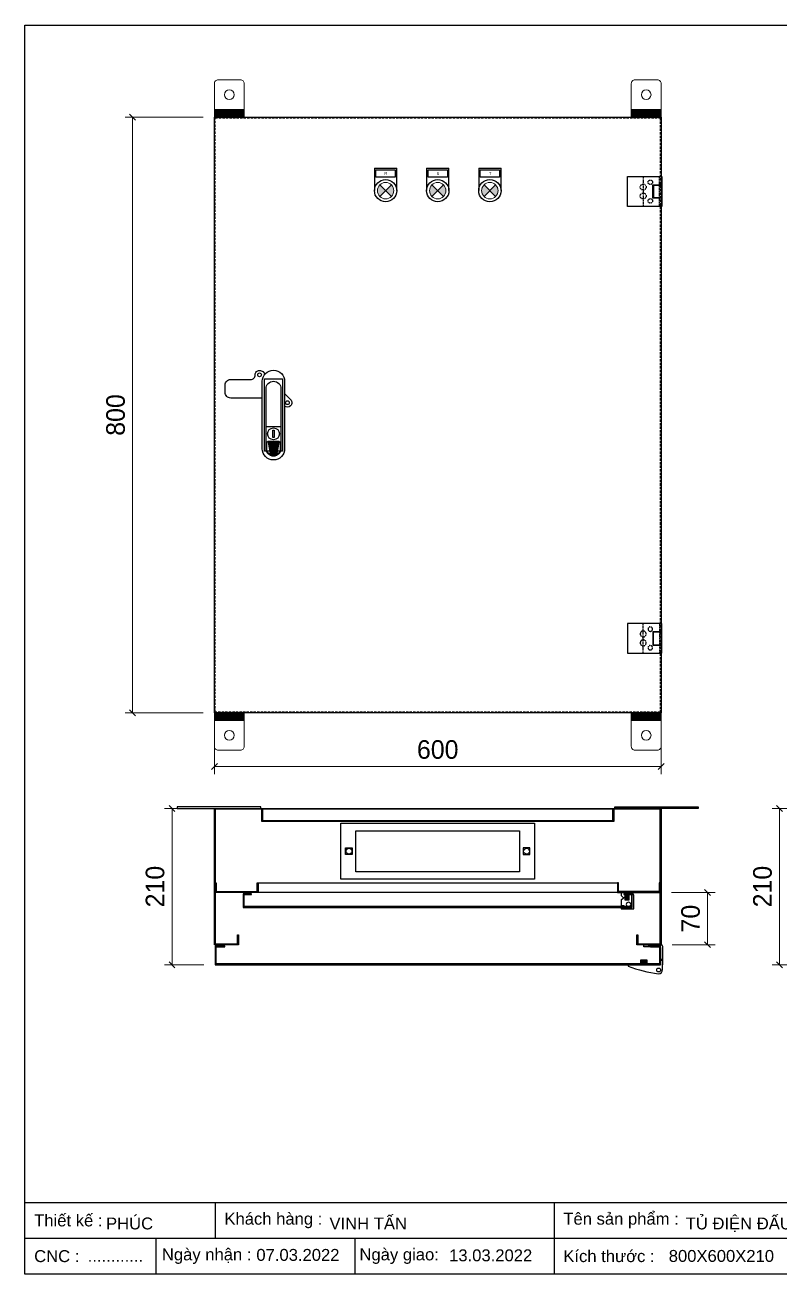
# Model space of a CAD drawing. Header units: millimetres. Extents: x 0 to 2372, y 0 to 1677.
# Drawn here: x 0 to 1013, y 0 to 1677 of the extents above; entities that cross this region are included whole.
import ezdxf
from ezdxf.enums import TextEntityAlignment as Align

# ---------------------------------------------------------------- set-up
doc = ezdxf.new("R2010")
doc.units = ezdxf.units.MM
doc.linetypes.add('HIDDEN2', pattern=[4.7625, 3.175, -1.5875])
doc.layers.add('0 TĂNG CỨNG', color=7, linetype='Continuous', lineweight=15)
doc.layers.add('07', color=5, linetype='Continuous', lineweight=5)
doc.layers.add('01', color=7, linetype='HIDDEN2')
doc.layers.add('DIM', color=253, linetype='Continuous')
doc.styles.add('Arial', font='arial.ttf')
doc.styles.add('Arial-Black', font='txt')
doc.dimstyles.new('Dim-25', dxfattribs={"dimtxt": 25, "dimasz": 8, "dimexe": 10, "dimexo": 15, "dimgap": 10, "dimtad": 1, "dimdec": 0, "dimtxsty": 'Standard', "dimblk": 'OBLIQUE', "dimcen": 10, "dimclrd": 5, "dimclre": 5, "dimclrt": 3, "dimazin": 3, "dimtfac": 1, "dimtdec": 0, "dimtmove": 0, "dimatfit": 3, "dimldrblk": 'OBLIQUE', "dimlwd": 9, "dimlwe": 9})

# ---------------------------------------------------------------- blocks, each defined once
blk = doc.blocks.new('KHUNG CHUẨN')
at = {"color": 7}
for p, q in [((19889.2, -28535.2), (16919.2, -28535.2)), ((17239.2, -28535.2), (17239.2, -28595.2)), ((17809.2, -28535.2), (17809.2, -28655.2)), ((18939.2, -28595.2), (16919.2, -28595.2)), ((17139.2, -28595.2), (17139.2, -28655.2)), ((17474.2, -28595.2), (17474.2, -28655.2))]:
    blk.add_line(p, q, dxfattribs=at)
blk.add_lwpolyline([(16919.2, -26555.2), (19889.2, -26555.2), (19889.2, -28655.2), (16919.2, -28655.2)], close=True, dxfattribs=at)
at = {"color": 2, "char_height": 20, "attachment_point": 4, "style": 'Arial'}
for s, insert, width in [('  Thiết kế :', (16919.2, -28565.2), 917.634), ('  Khách hàng :', (17239.2, -28565.2), 917.634), ('  Tên sản phẩm :', (17809.2, -28565.2), 917.634), ('  CNC :', (16919.2, -28625.2), 917.634), ('  Ngày nhận :', (17134, -28625.2), 556.651), ('  Ngày giao:', (17466.3, -28625.2), 556.651), ('  Kích thước :', (17809.2, -28625.2), 917.634)]:
    blk.add_mtext(s, dxfattribs=dict(at, insert=insert, width=width))
at = {"color": 3, "style": 'Arial'}
for tag, p in [('#01', (17055.6, -28580.1)), ('#02', (17431.4, -28580.1)), ('#03', (18030.6, -28580.1)), ('#08', (18751.7, -28580.1)), ('#10', (19064.8, -28580.1)), ('#04', (17024.8, -28634.6)), ('#05', (17308.5, -28633)), ('#06', (17632.7, -28633.7)), ('#07', (18002, -28634.7)), ('#09', (18753.8, -28632.6)), ('#11', (19060.3, -28625.7)), ('#12', (19806.5, -28628.9))]:
    blk.add_attdef(tag, p, '', height=20, dxfattribs=at)
blk = doc.blocks.new('*D1')
at = {"color": 0, "linetype": 'ByBlock', "lineweight": -2}
for p, q in [((148.6, 1549.4), (140.6, 1557.4)), ((140.6, 757.4), (148.6, 749.4))]:
    blk.add_line(p, q, dxfattribs=at)
at = {"layer": 'Defpoints', "color": 0, "transparency": 16777216}
for p in [(254.4, 1553.4), (144.6, 753.4), (254.4, 753.4)]:
    blk.add_point(p, dxfattribs=at)
at = {"layer": 'DIM', "color": 5, "lineweight": 9, "transparency": 16777216}
for p, q in [((239.4, 1553.4), (134.6, 1553.4)), ((144.6, 1553.4), (144.6, 753.4)), ((239.4, 753.4), (134.6, 753.4))]:
    blk.add_line(p, q, dxfattribs=at)
at = {"layer": 'DIM', "color": 3, "transparency": 16777216, "insert": (121.8, 1153.4), "char_height": 25, "attachment_point": 5, "rotation": 90}
blk.add_mtext('800', dxfattribs=at)
blk = doc.blocks.new('_Oblique')
at = {"color": 0, "linetype": 'ByBlock', "lineweight": -2}
blk.add_line((-0.5, -0.5), (0.5, 0.5), dxfattribs=at)
blk = doc.blocks.new('*D2')
at = {"color": 0, "linetype": 'ByBlock', "lineweight": -2}
for p, q in [((258.4, 685.3), (250.4, 677.3)), ((850.4, 677.3), (858.4, 685.3))]:
    blk.add_line(p, q, dxfattribs=at)
at = {"layer": 'Defpoints', "color": 0, "transparency": 16777216}
for p in [(254.4, 753.4), (854.4, 753.4), (854.4, 681.3)]:
    blk.add_point(p, dxfattribs=at)
at = {"layer": 'DIM', "color": 5, "lineweight": 9, "transparency": 16777216}
for p, q in [((254.4, 738.4), (254.4, 671.3)), ((854.4, 738.4), (854.4, 671.3)), ((254.4, 681.3), (854.4, 681.3))]:
    blk.add_line(p, q, dxfattribs=at)
at = {"layer": 'DIM', "color": 3, "transparency": 16777216, "insert": (554.4, 704.1), "char_height": 25, "attachment_point": 5}
blk.add_mtext('600', dxfattribs=at)
blk = doc.blocks.new('AB301-2-1')
at = {"linetype": 'Continuous'}
h = blk.add_hatch(dxfattribs=at)
h.set_pattern_fill('ACAD_ISO09W100', color=1, scale=0.2)
h.set_pattern_definition([(0, (-368.0181, 398.3814), (0, 1), [4.8, -0.6, 1.2, -0.6, 1.2, -0.6])])
h.paths.add_polyline_path([(-4.1, -88.5, 0.118404), (0, -89.5, 0.118404), (4.1, -88.5), (7, -72), (-7, -72)])
at = {"color": 1, "linetype": 'Continuous'}
for p, q in [((-10, -50.5), (10, -50.5)), ((-7, -72), (7, -72)), ((-7, -72), (-4.1, -88.5)), ((7, -72), (4.1, -88.5))]:
    blk.add_line(p, q, dxfattribs=at)
for points in [[(-15, -12.5), (-57.5, -12.5, -0.414214), (-65, -5), (-65, 5, -0.414214), (-57.5, 12.5), (-30.7, 12.5, 0.414214), (-24.7, 18.5), (-24.7, 18.7)], [(-24.7, 18.7, -0.198912), (-23, 23), (-23, 23, -0.414214), (-14.5, 23), (-11.3, 19.8)], [(15, -6.5), (23, -14.5, -0.414214), (23, -23), (23, -23, -0.381561), (15, -23.4, -0.381561)]]:
    blk.add_lwpolyline(points, format="xyb", dxfattribs=at)
for points in [[(0, 25), (0, 25, -0.414214), (15, 10), (15, -80.5, -0.414214), (0, -95.5), (0, -95.5, -0.414214), (-15, -80.5), (-15, 10, -0.414214)], [(0, 10, -0.414214), (10, 0), (10, -80.5, -0.414214), (0, -90.5, -0.414214), (-10, -80.5), (-10, 0, -0.414214)], [(9, -72.5), (9, -80.5, -0.414214), (0, -89.5, -0.414214), (-9, -80.5), (-9, -72.5, -0.414214), (-7, -70.5), (7, -70.5, -0.414214)]]:
    blk.add_lwpolyline(points, format="xyb", close=True, dxfattribs=at)
at = {"color": 2, "linetype": 'Continuous'}
blk.add_lwpolyline([(-12, 13.3), (12, 13.3), (12, -83.7), (-12, -83.7)], close=True, dxfattribs=at)
at = {"color": 1, "linetype": 'Continuous'}
blk.add_lwpolyline([(-1, -55.5), (1, -55.5), (1, -65.5), (-1, -65.5)], close=True, dxfattribs=at)
for centre, radius in [((-18.7, 18.7), 2.5), ((18.7, -18.7), 2.5), ((0, -60.5), 8)]:
    blk.add_circle(centre, radius, dxfattribs=at)
blk = doc.blocks.new('HL044-1.3-C')
at = {"color": 1, "linetype": 'HIDDEN2', "ltscale": 0.5}
for p, q in [((-25, 40), (-25, 0)), ((-3, 0), (-3, 40))]:
    blk.add_line(p, q, dxfattribs=at)
at = {"color": 1}
for p, q in [((-12, 29), (0, 29)), ((-12, 11), (-12, 29)), ((-11, 28.5), (0, 28.5)), ((-11, 28.5), (-11, 11.5)), ((0, 11), (-12, 11)), ((0, 11.5), (-11, 11.5))]:
    blk.add_line(p, q, dxfattribs=at)
blk.add_lwpolyline([(-46, 40), (0, 40), (0, 0), (-46, 0)], close=True, dxfattribs=at)
at = {"color": 1, "linetype": 'HIDDEN2', "ltscale": 0.5}
for centre, radius in [((-15.5, 32.5), 3), ((-25, 26), 4), ((-25, 14), 4), ((-15.5, 7.5), 3)]:
    blk.add_circle(centre, radius, dxfattribs=at)
blk = doc.blocks.new('*D4')
at = {"color": 0, "linetype": 'ByBlock', "lineweight": -2}
for p, q in [((1017.5, 621.2), (1009.5, 629.2)), ((1009.5, 419.2), (1017.5, 411.2))]:
    blk.add_line(p, q, dxfattribs=at)
at = {"layer": 'Defpoints', "color": 0, "ltscale": 3, "transparency": 16777216}
for p in [(1070.4, 625.2), (1013.5, 415.2), (1071.4, 415.2)]:
    blk.add_point(p, dxfattribs=at)
at = {"layer": 'DIM', "color": 5, "lineweight": 9, "ltscale": 3, "transparency": 16777216}
for p, q in [((1055.4, 625.2), (1003.5, 625.2)), ((1013.5, 625.2), (1013.5, 415.2)), ((1056.4, 415.2), (1003.5, 415.2))]:
    blk.add_line(p, q, dxfattribs=at)
at = {"layer": 'DIM', "color": 3, "ltscale": 3, "transparency": 16777216, "insert": (990.7, 520.2), "char_height": 25, "attachment_point": 5, "rotation": 90}
blk.add_mtext('210', dxfattribs=at)
blk = doc.blocks.new('HL003-2-3')
h = blk.add_hatch()
h.set_pattern_fill('ANSI31', color=2, scale=0.5, style=0)
h.set_pattern_definition([(45, (8435.407, 86016.9664), (-1.122532015, 1.122532015), [])])
h.paths.add_polyline_path([(11, 10), (5, 10), (5, 0), (11, 0)])
at = {"color": 1}
for p, q in [((0, 22), (17, 22)), ((0, 20), (0, 22)), ((0, 20), (15, 20)), ((4, 18), (0, 18)), ((0, 10), (0, 18)), ((4, 20), (4, 18)), ((15, 20), (15, 3)), ((17, 22), (17, 3)), ((0, 10), (8, 3)), ((0, 4), (3.4, 7)), ((0, 0), (0, 4)), ((16, 0), (0, 0)), ((17, 3), (8, 3)), ((16, 3), (16, 0))]:
    blk.add_line(p, q, dxfattribs=at)
at = {"color": 2}
blk.add_lwpolyline([(5, 10), (11, 10), (11, 0), (5, 0)], close=True, dxfattribs=at)
at = {"color": 1}
blk.add_circle((10, 16), 3, dxfattribs=at)
blk.add_circle((10, 16), 3, dxfattribs=at)
blk = doc.blocks.new('HL044-1.3-B')
h = blk.add_hatch()
h.set_pattern_fill('ANSI31', color=1, scale=0.3, style=0)
h.set_pattern_definition([(45, (-80982.31925, -42991.2648), (-0.673519209, 0.673519209), [])])
h.paths.add_polyline_path([(-15.5, 27), (-15.5, 24), (-9.5, 24), (-9.5, 27)])
at = {"color": 1}
for p, q in [((-22, 24), (-22, 27)), ((-22, 27), (1, 27)), ((-1, 24), (-22, 24)), ((-15.5, 24), (-15.5, 27)), ((-9.5, 24), (-9.5, 27)), ((0, 23), (0, 0)), ((3, 25), (3, 0)), ((0, 0), (-43, 0)), ((-43, 0), (-43, -2)), ((-25, 6.5), (-25, 0)), ((-25, 6.5), (-19, 5.9)), ((-25, 5.5), (-19, 4.9)), ((-25, 4.5), (-19, 3.9)), ((-25, 3.5), (-19, 2.9)), ((-25, 2.5), (-19, 1.9)), ((-25, 1.5), (-19, 0.9)), ((-25, 0.5), (-19.7, 0)), ((-19, 6.5), (-19, 0)), ((0, 7.5), (3, 7.5)), ((0, 6), (3, 6)), ((3, -6.5), (3, 0))]:
    blk.add_line(p, q, dxfattribs=at)
blk.add_lwpolyline([(-26, 6.5), (-18, 6.5), (-18, 0), (-26, 0)], close=True, dxfattribs=at)
blk.add_circle((-2.3, -7), 2.55, dxfattribs=at)
for centre, radius, start, end in [((-1, 23), 1, 0, 90), ((1, 25), 2, 0, 90), ((15.4, 147.7), 160.7, 248.6705, 263.5901), ((-2.5, -6.5), 5.5, 270, 0)]:
    blk.add_arc(centre, radius, start, end, dxfattribs=at)
blk = doc.blocks.new('*D5')
at = {"color": 0, "linetype": 'ByBlock', "lineweight": -2}
for p, q in [((201.5, 621.2), (193.5, 629.2)), ((193.5, 419.2), (201.5, 411.2))]:
    blk.add_line(p, q, dxfattribs=at)
at = {"layer": 'Defpoints', "color": 0, "ltscale": 3, "transparency": 16777216}
for p in [(254.4, 625.2), (197.5, 415.2), (255.4, 415.2)]:
    blk.add_point(p, dxfattribs=at)
at = {"layer": 'DIM', "color": 5, "lineweight": 9, "ltscale": 3, "transparency": 16777216}
for p, q in [((239.4, 625.2), (187.5, 625.2)), ((197.5, 625.2), (197.5, 415.2)), ((240.4, 415.2), (187.5, 415.2))]:
    blk.add_line(p, q, dxfattribs=at)
at = {"layer": 'DIM', "color": 3, "ltscale": 3, "transparency": 16777216, "insert": (174.8, 520.2), "char_height": 25, "attachment_point": 5, "rotation": 90}
blk.add_mtext('210', dxfattribs=at)
blk = doc.blocks.new('*D6')
at = {"color": 0, "linetype": 'ByBlock', "lineweight": -2}
for p, q in [((920.9, 508.2), (912.9, 516.2)), ((912.9, 446.2), (920.9, 438.2))]:
    blk.add_line(p, q, dxfattribs=at)
at = {"layer": 'Defpoints', "color": 0, "ltscale": 3, "transparency": 16777216}
for p in [(853.2, 512.2), (916.9, 512.2), (854.4, 442.2)]:
    blk.add_point(p, dxfattribs=at)
at = {"layer": 'DIM', "color": 5, "lineweight": 9, "ltscale": 3, "transparency": 16777216}
for p, q in [((868.2, 512.2), (926.9, 512.2)), ((916.9, 442.2), (916.9, 512.2)), ((869.4, 442.2), (926.9, 442.2))]:
    blk.add_line(p, q, dxfattribs=at)
at = {"layer": 'DIM', "color": 3, "ltscale": 3, "transparency": 16777216, "insert": (894.1, 477.2), "char_height": 25, "attachment_point": 5, "rotation": 90}
blk.add_mtext('70', dxfattribs=at)
blk = doc.blocks.new('Den XANH')
h = blk.add_hatch(color=5)
h.paths.add_polyline_path([(15, 15), (22.8, 7.2, 0.198912), (26, 15, 0.198912), (22.8, 22.8)])
h.paths.add_polyline_path([(15, 15), (7.2, 22.8, 0.198912), (4, 15, 0.198912), (7.2, 7.2)])
at = {"color": 7}
for p, q in [((0, 45), (30, 45)), ((0, 45), (0, 15)), ((30, 15), (30, 45))]:
    blk.add_line(p, q, dxfattribs=at)
blk.add_lwpolyline([(2, 43), (28, 43), (28, 33), (2, 33)], close=True, dxfattribs=at)
blk.add_circle((15, 15), 15, dxfattribs=at)
at = {"layer": '07', "color": 5, "linetype": 'Continuous', "lineweight": 5, "ltscale": 3}
for p, q in [((22.8, 22.8), (7.2, 7.2)), ((7.2, 22.8), (22.8, 7.2))]:
    blk.add_line(p, q, dxfattribs=at)
blk.add_circle((15, 15), 11, dxfattribs=at)
at = {"layer": '01', "color": 2, "linetype": 'Continuous', "lineweight": 5, "style": 'Arial-Black'}
blk.add_attdef('T-SP', text='', height=2.4, dxfattribs=at).set_placement((15.2, 36), align=Align.CENTER)
blk = doc.blocks.new('Den DO')
h = blk.add_hatch(color=1)
h.paths.add_polyline_path([(7.2, 7.2), (15, 15), (7.2, 22.8, 0.198912), (4, 15, 0.198912)])
h.paths.add_polyline_path([(26, 15, 0.198912), (22.8, 22.8), (15, 15), (22.8, 7.2, 0.198912)])
at = {"color": 7}
for p, q in [((0, 45), (30, 45)), ((0, 45), (0, 15)), ((30, 15), (30, 45))]:
    blk.add_line(p, q, dxfattribs=at)
blk.add_lwpolyline([(2, 43), (28, 43), (28, 33), (2, 33)], close=True, dxfattribs=at)
blk.add_circle((15, 15), 15, dxfattribs=at)
at = {"layer": '07', "color": 1, "linetype": 'Continuous', "lineweight": 5, "ltscale": 3}
for p, q in [((22.8, 22.8), (7.2, 7.2)), ((7.2, 22.8), (22.8, 7.2))]:
    blk.add_line(p, q, dxfattribs=at)
blk.add_circle((15, 15), 11, dxfattribs=at)
at = {"layer": '01', "color": 2, "linetype": 'Continuous', "lineweight": 5, "style": 'Arial-Black'}
blk.add_attdef('T-SP', text='', height=2.4, dxfattribs=at).set_placement((15.2, 36), align=Align.CENTER)
blk = doc.blocks.new('Den VANG')
h = blk.add_hatch(color=2)
h.paths.add_polyline_path([(22.8, 7.2, 0.198912), (26, 15, 0.198912), (22.8, 22.8), (15, 15)])
h.paths.add_polyline_path([(7.2, 7.2), (15, 15), (7.2, 22.8, 0.198912), (4, 15, 0.198912)])
at = {"color": 7}
for p, q in [((0, 45), (30, 45)), ((0, 45), (0, 15)), ((30, 15), (30, 45))]:
    blk.add_line(p, q, dxfattribs=at)
blk.add_lwpolyline([(2, 43), (28, 43), (28, 33), (2, 33)], close=True, dxfattribs=at)
blk.add_circle((15, 15), 15, dxfattribs=at)
at = {"layer": '07', "color": 2, "linetype": 'Continuous', "lineweight": 5, "ltscale": 3}
for p, q in [((22.8, 22.8), (7.2, 7.2)), ((7.2, 22.8), (22.8, 7.2))]:
    blk.add_line(p, q, dxfattribs=at)
blk.add_circle((15, 15), 11, dxfattribs=at)
at = {"layer": '01', "color": 2, "linetype": 'Continuous', "lineweight": 5, "style": 'Arial-Black'}
blk.add_attdef('T-SP', text='', height=2.4, dxfattribs=at).set_placement((15.2, 36), align=Align.CENTER)

msp = doc.modelspace()

# ---------------------------------------------------------------- hatches: boundary and pattern name
at = {"layer": '0 TĂNG CỨNG'}
h = msp.add_hatch(dxfattribs=at)
h.set_pattern_fill('JIS_WOOD', color=256, style=0)
h.set_pattern_definition([(135, (159168.2966, -27601.7294), (0.4999999992, 0.4999999992), [])])
h.paths.add_polyline_path([(294.4, 1563.4), (254.4, 1563.4), (254.4, 1553.4), (294.4, 1553.4)])
h = msp.add_hatch(dxfattribs=at)
h.set_pattern_fill('JIS_WOOD', color=256, style=0)
h.set_pattern_definition([(45, (54070.52766, -27601.7294), (-0.499999999, 0.499999999), [])])
h.paths.add_polyline_path([(814.4, 1563.4), (854.4, 1563.4), (854.4, 1553.4), (814.4, 1553.4)])
h = msp.add_hatch(dxfattribs=at)
h.set_pattern_fill('JIS_WOOD', color=256, style=0)
h.set_pattern_definition([(225, (159168.2966, -63147.9039), (0.4999999992, -0.4999999992), [])])
h.paths.add_polyline_path([(294.4, 743.4), (254.4, 743.4), (254.4, 753.4), (294.4, 753.4)])
h = msp.add_hatch(dxfattribs=at)
h.set_pattern_fill('JIS_WOOD', color=256, style=0)
h.set_pattern_definition([(315, (54070.52766, -63147.9039), (-0.499999999, -0.499999999), [])])
h.paths.add_polyline_path([(814.4, 743.4), (854.4, 743.4), (854.4, 753.4), (814.4, 753.4)])

# ---------------------------------------------------------------- linework, layer by layer
at = {"color": 7}
for points in [[(254.4, 1553.4), (854.4, 1553.4), (854.4, 753.4), (254.4, 753.4)], [(823.2, 455.4), (823.2, 443.4), (853.2, 443.4), (853.2, 624), (255.6, 624), (255.6, 443.4), (285.6, 443.4), (285.6, 455.4), (286.8, 455.4), (286.8, 442.2), (254.4, 442.2), (254.4, 625.2), (854.4, 625.2), (854.4, 442.2), (822, 442.2), (822, 455.4)], [(319.2, 624), (319.2, 609), (789.6, 609), (789.6, 624), (790.8, 624), (790.8, 607.8), (318, 607.8), (318, 624)], [(424.4, 605.2), (684.4, 605.2), (684.4, 530.2), (424.4, 530.2)], [(256.8, 525.4), (256.8, 513.4), (311.8, 513.4), (311.8, 525.4), (313, 525.4), (313, 512.2), (255.6, 512.2), (255.6, 525.4)], [(840.2, 439.4), (852.2, 439.4), (852.2, 416.4), (256.6, 416.4), (256.6, 439.4), (268.6, 439.4), (268.6, 440.6), (255.4, 440.6), (255.4, 415.2), (853.4, 415.2), (853.4, 440.6), (840.2, 440.6)]]:
    msp.add_lwpolyline(points, close=True, dxfattribs=at)
at = {"color": 7, "linetype": 'HIDDEN2'}
msp.add_lwpolyline([(255.6, 1552.2), (853.2, 1552.2), (853.2, 754.6), (255.6, 754.6)], close=True, dxfattribs=at)
at = {"color": 8}
for points in [[(316.7, 627.2), (204.4, 627.2), (204.4, 625.2), (316.7, 625.2)], [(792.1, 627.2), (904.4, 627.2), (904.4, 625.2), (792.1, 625.2)]]:
    msp.add_lwpolyline(points, close=True, dxfattribs=at)
at = {"color": 2}
for points in [[(444.4, 595.2), (664.4, 595.2), (664.4, 540.2), (444.4, 540.2)], [(439.7, 563.2), (430.7, 563.2), (430.7, 572.2), (439.7, 572.2)], [(669.2, 563.2), (678.2, 563.2), (678.2, 572.2), (669.2, 572.2)]]:
    msp.add_lwpolyline(points, close=True, dxfattribs=at)
at = {"color": 3}
for points in [[(313, 525.4), (795.8, 525.4), (795.8, 512.2), (313, 512.2)], [(852, 525.4), (852, 513.4), (797, 513.4), (797, 525.4), (795.8, 525.4), (795.8, 512.2), (853.2, 512.2), (853.2, 525.4)]]:
    msp.add_lwpolyline(points, close=True, dxfattribs=at)
at = {"color": 6}
msp.add_lwpolyline([(804.5, 509.4), (814.5, 509.4), (814.5, 493.4), (294.3, 493.4), (294.3, 509.4), (304.3, 509.4), (304.3, 510.6), (293.1, 510.6), (293.1, 492.2), (815.7, 492.2), (815.7, 510.6), (804.5, 510.6)], close=True, dxfattribs=at)
at = {"color": 7}
for centre in [(435.2, 567.7), (673.7, 567.7)]:
    msp.add_circle(centre, 4, dxfattribs=at)
at = {"layer": '0 TĂNG CỨNG'}
for p, q in [((294.4, 1563.4), (254.4, 1563.4)), ((814.4, 1563.4), (854.4, 1563.4)), ((294.4, 743.4), (254.4, 743.4)), ((814.4, 743.4), (854.4, 743.4))]:
    msp.add_line(p, q, dxfattribs=at)
for points in [[(294.4, 1553.4), (254.4, 1553.4), (254.4, 1598.4, -0.414214), (259.4, 1603.4), (289.4, 1603.4, -0.414214), (294.4, 1598.4)], [(814.4, 1553.4), (854.4, 1553.4), (854.4, 1598.4, 0.414214), (849.4, 1603.4), (819.4, 1603.4, 0.414214), (814.4, 1598.4)], [(294.4, 753.4), (254.4, 753.4), (254.4, 708.4, 0.414214), (259.4, 703.4), (289.4, 703.4, 0.414214), (294.4, 708.4)], [(814.4, 753.4), (854.4, 753.4), (854.4, 708.4, -0.414214), (849.4, 703.4), (819.4, 703.4, -0.414214), (814.4, 708.4)]]:
    msp.add_lwpolyline(points, format="xyb", close=True, dxfattribs=at)
for points in [[(294.4, 1563.4), (254.4, 1563.4), (254.4, 1553.4), (294.4, 1553.4)], [(814.4, 1563.4), (854.4, 1563.4), (854.4, 1553.4), (814.4, 1553.4)], [(294.4, 743.4), (254.4, 743.4), (254.4, 753.4), (294.4, 753.4)], [(814.4, 743.4), (854.4, 743.4), (854.4, 753.4), (814.4, 753.4)]]:
    msp.add_lwpolyline(points, close=True, dxfattribs=at)
for centre in [(274.4, 1583.4), (834.4, 1583.4), (274.4, 723.4), (834.4, 723.4)]:
    msp.add_circle(centre, 6.5, dxfattribs=at)

# ---------------------------------------------------------------- block references
at = {"color": 3}
ref = msp.add_blockref('KHUNG CHUẨN', (-13511.7, 22884), dxfattribs=dict(at, xscale=0.7986000000018976, yscale=0.7986000000018976, zscale=0.7986000000018976))
ref.add_attrib('#03', 'TỦ ĐIỆN ĐẤU NỐI', (887.5, 59.9), dxfattribs={"color": 3, "height": 15.972, "style": 'Arial'})
ref.add_attrib('#07', '800X600X210', (864.7, 16.3), dxfattribs={"color": 3, "height": 15.972, "style": 'Arial'})
ref.add_attrib('#02', 'VINH TẤN', (409, 59.9), dxfattribs={"color": 3, "height": 15.97, "style": 'Arial'})
ref.add_attrib('#05', '07.03.2022', (310.8, 17.7), dxfattribs={"color": 3, "height": 15.97, "style": 'Arial'})
ref.add_attrib('#06', '13.03.2022', (569.7, 17.1), dxfattribs={"color": 3, "height": 15.97, "style": 'Arial'})
ref.add_attrib('#01', 'PHÚC', (108.9, 59.9), dxfattribs={"color": 3, "height": 15.97, "style": 'Arial'})
ref.add_attrib('#04', '............', (84.3, 16.4), dxfattribs={"color": 3, "height": 15.972, "style": 'Arial'})
at = {"color": 7}
ref = msp.add_blockref('Den DO', (469.4, 1439.6), dxfattribs=at)
ref.add_attrib('T-SP', 'R', dxfattribs={"layer": '01', "color": 2, "linetype": 'Continuous', "lineweight": 5, "height": 4, "style": 'Arial'}).set_placement((484.7, 1475.6), align=Align.CENTER)
ref = msp.add_blockref('Den VANG', (539.4, 1439.6), dxfattribs=at)
ref.add_attrib('T-SP', 'S', dxfattribs={"layer": '01', "color": 2, "linetype": 'Continuous', "lineweight": 5, "height": 4, "style": 'Arial'}).set_placement((554.7, 1475.6), align=Align.CENTER)
ref = msp.add_blockref('Den XANH', (609.4, 1439.6), dxfattribs=at)
ref.add_attrib('T-SP', 'T', dxfattribs={"layer": '01', "color": 2, "linetype": 'Continuous', "lineweight": 5, "height": 4, "style": 'Arial'}).set_placement((624.7, 1475.6), align=Align.CENTER)
for name, p in [('HL044-1.3-C', (855.4, 1433.4)), ('AB301-2-1', (333.8, 1188.6)), ('HL044-1.3-B', (853.4, 415.2))]:
    msp.add_blockref(name, p, dxfattribs=at)
at = {"color": 7, "xscale": -1, "rotation": 180}
for name, p in [('HL044-1.3-C', (855.4, 873.4)), ('HL003-2-3', (800.7, 512.2))]:
    msp.add_blockref(name, p, dxfattribs=at)

# ---------------------------------------------------------------- dimensions: what is measured, and where the dimension line sits
at = {"layer": 'DIM', "color": 7}
dim = msp.add_linear_dim(base=(144.6, 753.4), p1=(254.4, 1553.4), p2=(254.4, 753.4), angle=90, dimstyle='Dim-25', dxfattribs=at)
dim.commit()
dim.dimension.update_dxf_attribs({"geometry": '*D1', "text_midpoint": (121.8, 1153.4)})
dim = msp.add_linear_dim(base=(854.4, 681.3), p1=(254.4, 753.4), p2=(854.4, 753.4), dimstyle='Dim-25', dxfattribs=at)
dim.commit()
dim.dimension.update_dxf_attribs({"geometry": '*D2', "text_midpoint": (554.4, 704.1)})
at = {"layer": 'DIM', "color": 7, "ltscale": 3}
for base, p1, p2, picture, middle in [((197.5, 415.2), (254.4, 625.2), (255.4, 415.2), '*D5', (174.8, 520.2)), ((1013.5, 415.2), (1070.4, 625.2), (1071.4, 415.2), '*D4', (990.7, 520.2)), ((916.9, 512.2), (854.4, 442.2), (853.2, 512.2), '*D6', (894.1, 477.2))]:
    dim = msp.add_linear_dim(base=base, p1=p1, p2=p2, angle=90, dimstyle='Dim-25', dxfattribs=at)
    dim.commit()
    dim.dimension.update_dxf_attribs({"geometry": picture, "text_midpoint": middle})

doc.saveas('drawing.dxf')
